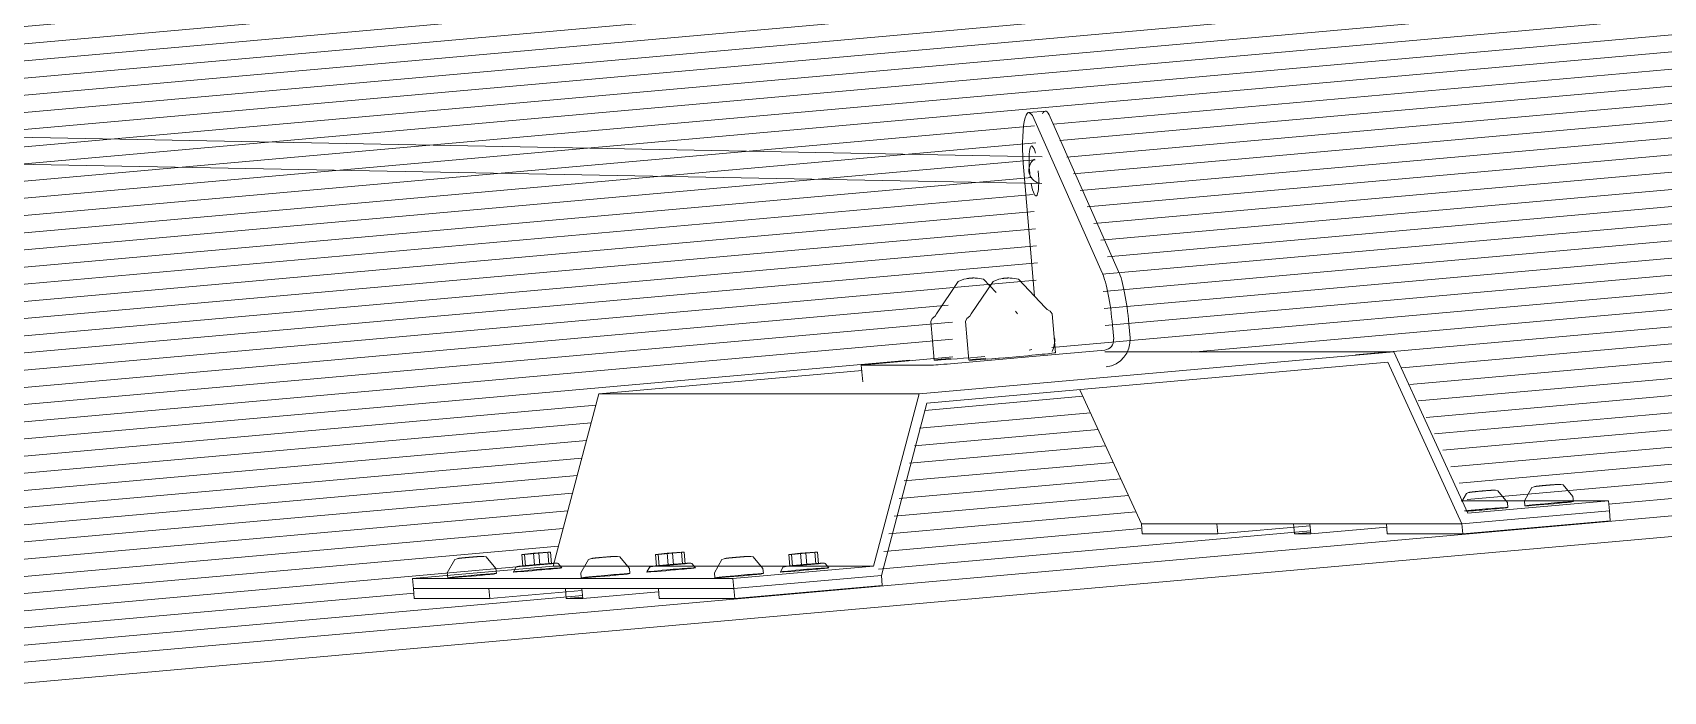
# Model space of a CAD drawing. Header units: millimetres. Extents: x 4237772 to 4686020, y -673 to 29459.
# Drawn here: x 4320496.1 to 4320984, y 16821.1 to 17018.1 of the extents above; entities that cross this region are included whole.
import ezdxf

# ---------------------------------------------------------------- set-up
doc = ezdxf.new("R2010")
doc.units = ezdxf.units.MM
for name, color, linetype, lineweight in [('A-ROOF', 132, 'Continuous', 5), ('A-ROOF-PATT', 132, 'Continuous', 5), ('Q-SPCQ', 91, 'Continuous', 5)]:
    doc.layers.add(name, color=color, linetype=linetype, lineweight=lineweight)

# ---------------------------------------------------------------- blocks, each defined once
blk = doc.blocks.new('Static Line_Sayfa_Metal Deck_Pan Mount - Up to 15 _ pitch - Max 2 Users-1845874-SECTION - GRIDS C4-C5')
at = {"layer": 'Q-SPCQ'}
for p, q in [((4320798.16, 16980.95), (4319799.3, 16999.88)), ((4319799.16, 16991.88), (4320798.01, 16972.95)), ((4320798.99, 16994.6), (4320794.09, 16994.16)), ((4320816.09, 16946.24), (4320795.62, 16992.4)), ((4320800.52, 16992.84), (4320821, 16946.68)), ((4320792.6, 16976.73), (4320795.82, 16939.28)), ((4320766.06, 16933.26), (4320765.2, 16932.64)), ((4320766.47, 16934.02), (4320766.06, 16933.26)), ((4320776.48, 16933.26), (4320775.62, 16932.64)), ((4320776.89, 16934.02), (4320776.48, 16933.26)), ((4320790.69, 16933.97), (4320790.13, 16934.79)), ((4320799.06, 16935.93), (4320799.6, 16935.25)), ((4320800.55, 16934.79), (4320799.6, 16935.25)), ((4320801.11, 16933.97), (4320800.55, 16934.79)), ((4320802.11, 16922.37), (4320801.11, 16933.97)), ((4320764.79, 16931.74), (4320765.2, 16932.64)), ((4320764.79, 16931.74), (4320765.79, 16920.14)), ((4320775.21, 16931.74), (4320775.62, 16932.64)), ((4320775.21, 16931.74), (4320776.21, 16920.14)), ((4320819.51, 16926.42), (4320819.15, 16930.57)), ((4320824.05, 16931.01), (4320824.41, 16926.86)), ((4320744.02, 16918.65), (4320744.45, 16913.67)), ((4320744.1, 16918.64), (4320754.52, 16918.64)), ((4320771.4, 16921.14), (4320748.14, 16919.08)), ((4320754.52, 16918.64), (4320764.94, 16918.64)), ((4320903.3, 16922.67), (4320761.3, 16910.06)), ((4320763.62, 16907.25), (4320901.49, 16919.5)), ((4320770.71, 16919.08), (4320795.24, 16921.26)), ((4320781.87, 16920.4), (4320786.58, 16920.82)), ((4320795.24, 16921.26), (4320816.82, 16923.17)), ((4320903.3, 16922.67), (4320816.86, 16922.67)), ((4320901.49, 16919.5), (4320923.68, 16871.19)), ((4320925.48, 16874.36), (4320903.3, 16922.67)), ((4320665.45, 16910.06), (4320744.24, 16917.06)), ((4320651.86, 16858.57), (4320665.45, 16910.06)), ((4320761.3, 16910.06), (4320665.45, 16910.06)), ((4320761.3, 16910.06), (4320747.71, 16858.57)), ((4320827.83, 16871.19), (4320809.4, 16911.32)), ((4320750.03, 16855.76), (4320763.62, 16907.25)), ((4320957.04, 16877.86), (4320956.91, 16879.35)), ((4320967.57, 16878.1), (4320923.49, 16878.1)), ((4320923.68, 16871.19), (4320967.82, 16875.11)), ((4320923.68, 16871.19), (4320967.82, 16875.11)), ((4320967.57, 16878.1), (4320925.48, 16874.36)), ((4320937.42, 16876.11), (4320937.29, 16877.61)), ((4320942.37, 16878.1), (4320942.5, 16876.6)), ((4320967.82, 16875.11), (4320967.57, 16878.1)), ((4320967.82, 16875.11), (4320968.08, 16872.12)), ((4320827.83, 16871.19), (4320923.68, 16871.19)), ((4320827.83, 16871.19), (4320850.4, 16871.19)), ((4320827.83, 16871.19), (4320828.08, 16868.2)), ((4320850.4, 16871.19), (4320850.66, 16868.2)), ((4320878.25, 16870.65), (4320850.66, 16868.2)), ((4320873.3, 16871.19), (4320875.75, 16871.19)), ((4320873.3, 16871.19), (4320873.56, 16868.2)), ((4320875.75, 16871.19), (4320878.2, 16871.19)), ((4320878.2, 16871.19), (4320878.46, 16868.2)), ((4320901.19, 16870.22), (4320878.46, 16868.2)), ((4320901.1, 16871.19), (4320923.68, 16871.19)), ((4320901.1, 16871.19), (4320901.36, 16868.2)), ((4320923.68, 16871.19), (4320923.93, 16868.2)), ((4320968.08, 16872.12), (4320923.93, 16868.2)), ((4320850.66, 16868.2), (4320828.08, 16868.2)), ((4320873.56, 16868.2), (4320878.42, 16868.63)), ((4320876.01, 16868.2), (4320873.56, 16868.2)), ((4320878.46, 16868.2), (4320876.01, 16868.2)), ((4320923.93, 16868.2), (4320901.36, 16868.2)), ((4320645.97, 16862.43), (4320642.46, 16862.08)), ((4320642.46, 16862.08), (4320643.26, 16862.08)), ((4320642.76, 16858.59), (4320642.46, 16862.08)), ((4320643.26, 16862.08), (4320647.56, 16862.43)), ((4320643.56, 16858.59), (4320643.26, 16862.08)), ((4320650.27, 16862.77), (4320645.97, 16862.43)), ((4320646.27, 16858.94), (4320645.97, 16862.43)), ((4320647.56, 16862.43), (4320651.07, 16862.77)), ((4320647.56, 16862.43), (4320647.86, 16858.94)), ((4320651.07, 16862.77), (4320650.27, 16862.77)), ((4320650.57, 16859.29), (4320650.27, 16862.77)), ((4320651.37, 16859.29), (4320651.07, 16862.77)), ((4320685.9, 16862.43), (4320682.4, 16862.08)), ((4320682.4, 16862.08), (4320683.2, 16862.08)), ((4320682.4, 16862.08), (4320682.7, 16858.59)), ((4320683.2, 16862.08), (4320687.5, 16862.43)), ((4320683.2, 16862.08), (4320683.5, 16858.59)), ((4320690.21, 16862.77), (4320685.9, 16862.43)), ((4320686.2, 16858.94), (4320685.9, 16862.43)), ((4320687.5, 16862.43), (4320691, 16862.77)), ((4320687.5, 16862.43), (4320687.8, 16858.94)), ((4320691, 16862.77), (4320690.21, 16862.77)), ((4320690.21, 16862.77), (4320690.51, 16859.29)), ((4320691, 16862.77), (4320691.3, 16859.29)), ((4320725.84, 16862.43), (4320722.34, 16862.08)), ((4320722.34, 16862.08), (4320723.13, 16862.08)), ((4320722.34, 16862.08), (4320722.64, 16858.59)), ((4320723.13, 16862.08), (4320727.44, 16862.43)), ((4320723.13, 16862.08), (4320723.43, 16858.59)), ((4320730.14, 16862.77), (4320725.84, 16862.43)), ((4320726.14, 16858.94), (4320725.84, 16862.43)), ((4320727.44, 16862.43), (4320730.94, 16862.77)), ((4320727.44, 16862.43), (4320727.74, 16858.94)), ((4320730.94, 16862.77), (4320730.14, 16862.77)), ((4320730.14, 16862.77), (4320730.44, 16859.29)), ((4320730.94, 16862.77), (4320731.24, 16859.29)), ((4320609.77, 16854.83), (4320651.86, 16858.57)), ((4320620.17, 16856.57), (4320620.3, 16855.08)), ((4320634.84, 16856.33), (4320634.71, 16857.82)), ((4320642.76, 16858.59), (4320646.27, 16858.94)), ((4320643.56, 16858.59), (4320642.76, 16858.59)), ((4320647.86, 16858.94), (4320643.56, 16858.59)), ((4320646.27, 16858.94), (4320650.57, 16859.29)), ((4320651.37, 16859.29), (4320647.86, 16858.94)), ((4320650.57, 16859.29), (4320651.37, 16859.29)), ((4320747.71, 16858.57), (4320651.86, 16858.57)), ((4320660.11, 16856.57), (4320660.24, 16855.08)), ((4320674.78, 16856.33), (4320674.65, 16857.82)), ((4320682.7, 16858.59), (4320686.2, 16858.94)), ((4320683.5, 16858.59), (4320682.7, 16858.59)), ((4320687.8, 16858.94), (4320683.5, 16858.59)), ((4320686.2, 16858.94), (4320690.51, 16859.29)), ((4320691.3, 16859.29), (4320687.8, 16858.94)), ((4320690.51, 16859.29), (4320691.3, 16859.29)), ((4320700.05, 16856.57), (4320700.18, 16855.08)), ((4320747.71, 16858.57), (4320705.62, 16854.83)), ((4320705.88, 16851.84), (4320750.03, 16855.76)), ((4320705.88, 16851.84), (4320750.03, 16855.76)), ((4320714.72, 16856.33), (4320714.59, 16857.82)), ((4320722.64, 16858.59), (4320726.14, 16858.94)), ((4320723.43, 16858.59), (4320722.64, 16858.59)), ((4320727.74, 16858.94), (4320723.43, 16858.59)), ((4320726.14, 16858.94), (4320730.44, 16859.29)), ((4320731.24, 16859.29), (4320727.74, 16858.94)), ((4320730.44, 16859.29), (4320731.24, 16859.29)), ((4320750.03, 16855.76), (4320750.29, 16852.78)), ((4320610.03, 16851.84), (4320609.77, 16854.83)), ((4320705.62, 16854.83), (4320609.77, 16854.83)), ((4320705.88, 16851.84), (4320610.03, 16851.84)), ((4320610.03, 16851.84), (4320632.6, 16851.84)), ((4320610.03, 16851.84), (4320610.29, 16848.85)), ((4320632.86, 16848.85), (4320632.6, 16851.84)), ((4320660.45, 16851.3), (4320632.86, 16848.85)), ((4320655.51, 16851.84), (4320657.96, 16851.84)), ((4320655.51, 16851.84), (4320655.76, 16848.85)), ((4320657.96, 16851.84), (4320660.41, 16851.84)), ((4320660.41, 16851.84), (4320660.66, 16848.85)), ((4320683.39, 16850.87), (4320660.66, 16848.85)), ((4320683.31, 16851.84), (4320705.88, 16851.84)), ((4320683.57, 16848.85), (4320683.31, 16851.84)), ((4320705.62, 16854.83), (4320705.88, 16851.84)), ((4320705.88, 16851.84), (4320706.14, 16848.85)), ((4320750.29, 16852.78), (4320706.14, 16848.85)), ((4320632.86, 16848.85), (4320610.29, 16848.85)), ((4320655.76, 16848.85), (4320660.63, 16849.29)), ((4320658.21, 16848.85), (4320655.76, 16848.85)), ((4320660.66, 16848.85), (4320658.21, 16848.85)), ((4320706.14, 16848.85), (4320683.57, 16848.85))]:
    blk.add_line(p, q, dxfattribs=at)
at = {"layer": 'Q-SPCQ', "flags": 128}
for points in [[(4320766.47, 16934.02), (4320772.99, 16943.68), (4320774.71, 16944.31), (4320775.36, 16944.47), (4320775.7, 16944.53), (4320775.9, 16944.57), (4320776.04, 16944.59), (4320776.14, 16944.6), (4320776.22, 16944.61), (4320776.28, 16944.62), (4320776.33, 16944.63), (4320776.37, 16944.63), (4320776.4, 16944.64), (4320776.43, 16944.64), (4320776.45, 16944.64), (4320776.48, 16944.64), (4320776.5, 16944.65), (4320776.51, 16944.65), (4320776.53, 16944.65), (4320776.55, 16944.65), (4320776.56, 16944.65), (4320776.57, 16944.65), (4320776.58, 16944.66), (4320776.59, 16944.66), (4320776.61, 16944.66), (4320776.61, 16944.66), (4320776.62, 16944.66), (4320776.63, 16944.66), (4320776.64, 16944.66), (4320776.65, 16944.66), (4320776.66, 16944.66), (4320776.67, 16944.66), (4320776.67, 16944.66), (4320776.68, 16944.67), (4320776.69, 16944.67), (4320776.69, 16944.67)], [(4320784.38, 16940.36), (4320780.57, 16944.33), (4320778.76, 16944.66), (4320778.1, 16944.7), (4320777.76, 16944.71), (4320777.55, 16944.71), (4320777.41, 16944.71), (4320777.31, 16944.7), (4320777.23, 16944.7), (4320777.17, 16944.7), (4320777.12, 16944.7), (4320777.08, 16944.69), (4320777.05, 16944.69), (4320777.02, 16944.69), (4320776.99, 16944.69), (4320776.97, 16944.69), (4320776.95, 16944.69), (4320776.93, 16944.68), (4320776.92, 16944.68), (4320776.9, 16944.68), (4320776.89, 16944.68), (4320776.87, 16944.68), (4320776.86, 16944.68), (4320776.85, 16944.68), (4320776.84, 16944.68), (4320776.83, 16944.68), (4320776.82, 16944.68), (4320776.81, 16944.68), (4320776.8, 16944.68), (4320776.8, 16944.67), (4320776.79, 16944.67), (4320776.78, 16944.67), (4320776.77, 16944.67), (4320776.77, 16944.67), (4320776.76, 16944.67), (4320776.75, 16944.67), (4320776.75, 16944.67), (4320776.74, 16944.67), (4320776.73, 16944.67), (4320776.72, 16944.67), (4320776.72, 16944.67), (4320776.71, 16944.67), (4320776.7, 16944.67), (4320776.7, 16944.67)], [(4320776.89, 16934.02), (4320783.41, 16943.68), (4320785.13, 16944.31), (4320785.78, 16944.47), (4320786.11, 16944.53), (4320786.32, 16944.57), (4320786.46, 16944.59), (4320786.56, 16944.6), (4320786.64, 16944.61), (4320786.7, 16944.62), (4320786.74, 16944.63), (4320786.78, 16944.63), (4320786.82, 16944.64), (4320786.85, 16944.64), (4320786.87, 16944.64), (4320786.9, 16944.64), (4320786.92, 16944.65), (4320786.93, 16944.65), (4320786.95, 16944.65), (4320786.96, 16944.65), (4320786.98, 16944.65), (4320786.99, 16944.65), (4320787, 16944.66), (4320787.01, 16944.66), (4320787.02, 16944.66), (4320787.03, 16944.66), (4320787.04, 16944.66), (4320787.05, 16944.66), (4320787.06, 16944.66), (4320787.07, 16944.66), (4320787.08, 16944.66), (4320787.08, 16944.66), (4320787.09, 16944.66), (4320787.1, 16944.67), (4320787.11, 16944.67), (4320787.11, 16944.67)], [(4320799.06, 16935.93), (4320790.99, 16944.33), (4320789.18, 16944.66), (4320788.52, 16944.7), (4320788.18, 16944.71), (4320787.97, 16944.71), (4320787.83, 16944.71), (4320787.73, 16944.7), (4320787.65, 16944.7), (4320787.59, 16944.7), (4320787.54, 16944.7), (4320787.5, 16944.69), (4320787.47, 16944.69), (4320787.44, 16944.69), (4320787.41, 16944.69), (4320787.39, 16944.69), (4320787.37, 16944.69), (4320787.35, 16944.68), (4320787.33, 16944.68), (4320787.32, 16944.68), (4320787.31, 16944.68), (4320787.29, 16944.68), (4320787.28, 16944.68), (4320787.27, 16944.68), (4320787.26, 16944.68), (4320787.25, 16944.68), (4320787.24, 16944.68), (4320787.23, 16944.68), (4320787.22, 16944.68), (4320787.22, 16944.67), (4320787.21, 16944.67), (4320787.2, 16944.67), (4320787.19, 16944.67), (4320787.18, 16944.67), (4320787.18, 16944.67), (4320787.17, 16944.67), (4320787.16, 16944.67), (4320787.16, 16944.67), (4320787.15, 16944.67), (4320787.14, 16944.67), (4320787.14, 16944.67), (4320787.13, 16944.67), (4320787.12, 16944.67), (4320787.12, 16944.67)], [(4320923.62, 16877.87), (4320925.01, 16880.31), (4320925.67, 16880.56), (4320925.92, 16880.62), (4320926.06, 16880.65), (4320926.16, 16880.66), (4320926.24, 16880.67), (4320926.31, 16880.68), (4320926.37, 16880.69), (4320926.44, 16880.7), (4320926.51, 16880.71), (4320926.57, 16880.72), (4320926.64, 16880.73), (4320926.72, 16880.73), (4320926.79, 16880.74), (4320926.87, 16880.75), (4320926.96, 16880.76), (4320927.04, 16880.77), (4320927.13, 16880.78), (4320927.23, 16880.79), (4320927.32, 16880.8), (4320927.43, 16880.81), (4320927.53, 16880.82), (4320927.64, 16880.83), (4320927.75, 16880.84), (4320927.86, 16880.85), (4320927.97, 16880.86), (4320928.09, 16880.87), (4320928.21, 16880.89), (4320928.33, 16880.9), (4320928.46, 16880.91), (4320928.58, 16880.92), (4320928.71, 16880.93), (4320928.84, 16880.94), (4320928.97, 16880.95), (4320929.09, 16880.97)], [(4320937.29, 16877.61), (4320934.39, 16881.12), (4320933.7, 16881.25), (4320933.44, 16881.27), (4320933.29, 16881.27), (4320933.19, 16881.27), (4320933.11, 16881.27), (4320933.04, 16881.26), (4320932.98, 16881.26), (4320932.91, 16881.26), (4320932.84, 16881.26), (4320932.78, 16881.25), (4320932.7, 16881.25), (4320932.63, 16881.24), (4320932.55, 16881.24), (4320932.47, 16881.23), (4320932.39, 16881.23), (4320932.3, 16881.22), (4320932.21, 16881.22), (4320932.12, 16881.21), (4320932.02, 16881.2), (4320931.92, 16881.2), (4320931.82, 16881.19), (4320931.71, 16881.18), (4320931.6, 16881.17), (4320931.49, 16881.16), (4320931.37, 16881.16), (4320931.25, 16881.15), (4320931.13, 16881.14), (4320931.01, 16881.13), (4320930.89, 16881.12), (4320930.76, 16881.11), (4320930.63, 16881.1), (4320930.5, 16881.09), (4320930.37, 16881.08), (4320930.24, 16881.06), (4320930.11, 16881.05), (4320929.97, 16881.04), (4320929.84, 16881.03), (4320929.71, 16881.02), (4320929.57, 16881.01), (4320929.44, 16881), (4320929.31, 16880.98), (4320929.17, 16880.97), (4320929.09, 16880.97)], [(4320942.37, 16878.1), (4320944.63, 16882.05), (4320945.29, 16882.3), (4320945.54, 16882.36), (4320945.68, 16882.39), (4320945.78, 16882.41), (4320945.86, 16882.42), (4320945.93, 16882.43), (4320946, 16882.44), (4320946.06, 16882.45), (4320946.13, 16882.45), (4320946.19, 16882.46), (4320946.26, 16882.47), (4320946.34, 16882.48), (4320946.41, 16882.49), (4320946.49, 16882.5), (4320946.58, 16882.5), (4320946.66, 16882.51), (4320946.76, 16882.52), (4320946.85, 16882.53), (4320946.95, 16882.54), (4320947.05, 16882.55), (4320947.15, 16882.56), (4320947.26, 16882.57), (4320947.37, 16882.58), (4320947.48, 16882.59), (4320947.59, 16882.61), (4320947.71, 16882.62), (4320947.83, 16882.63), (4320947.95, 16882.64), (4320948.08, 16882.65), (4320948.21, 16882.66), (4320948.33, 16882.67), (4320948.46, 16882.69), (4320948.59, 16882.7), (4320948.71, 16882.71)], [(4320956.91, 16879.35), (4320954.01, 16882.86), (4320953.32, 16882.99), (4320953.06, 16883.01), (4320952.91, 16883.01), (4320952.81, 16883.01), (4320952.73, 16883.01), (4320952.66, 16883.01), (4320952.6, 16883.01), (4320952.53, 16883), (4320952.46, 16883), (4320952.4, 16883), (4320952.33, 16882.99), (4320952.25, 16882.99), (4320952.17, 16882.98), (4320952.09, 16882.98), (4320952.01, 16882.97), (4320951.92, 16882.97), (4320951.83, 16882.96), (4320951.74, 16882.95), (4320951.64, 16882.95), (4320951.54, 16882.94), (4320951.44, 16882.93), (4320951.33, 16882.92), (4320951.22, 16882.92), (4320951.11, 16882.91), (4320950.99, 16882.9), (4320950.87, 16882.89), (4320950.75, 16882.88), (4320950.63, 16882.87), (4320950.51, 16882.86), (4320950.38, 16882.85), (4320950.25, 16882.84), (4320950.12, 16882.83), (4320949.99, 16882.82), (4320949.86, 16882.81), (4320949.73, 16882.8), (4320949.6, 16882.79), (4320949.46, 16882.77), (4320949.33, 16882.76), (4320949.2, 16882.75), (4320949.06, 16882.74), (4320948.93, 16882.73), (4320948.8, 16882.72), (4320948.71, 16882.71)], [(4320620.17, 16856.57), (4320622.43, 16860.52), (4320623.09, 16860.77), (4320623.34, 16860.83), (4320623.48, 16860.86), (4320623.58, 16860.88), (4320623.66, 16860.89), (4320623.73, 16860.9), (4320623.8, 16860.91), (4320623.86, 16860.92), (4320623.93, 16860.93), (4320624, 16860.93), (4320624.07, 16860.94), (4320624.14, 16860.95), (4320624.22, 16860.96), (4320624.3, 16860.97), (4320624.38, 16860.98), (4320624.47, 16860.99), (4320624.56, 16861), (4320624.65, 16861.01), (4320624.75, 16861.02), (4320624.85, 16861.03), (4320624.95, 16861.04), (4320625.06, 16861.05), (4320625.17, 16861.06), (4320625.28, 16861.07), (4320625.4, 16861.08), (4320625.51, 16861.09), (4320625.63, 16861.1), (4320625.76, 16861.11), (4320625.88, 16861.12), (4320626.01, 16861.14), (4320626.14, 16861.15), (4320626.26, 16861.16), (4320626.39, 16861.17), (4320626.52, 16861.18)], [(4320634.71, 16857.82), (4320631.81, 16861.33), (4320631.12, 16861.46), (4320630.86, 16861.48), (4320630.72, 16861.48), (4320630.62, 16861.48), (4320630.54, 16861.48), (4320630.47, 16861.48), (4320630.4, 16861.48), (4320630.33, 16861.48), (4320630.27, 16861.47), (4320630.2, 16861.47), (4320630.13, 16861.46), (4320630.05, 16861.46), (4320629.98, 16861.46), (4320629.9, 16861.45), (4320629.81, 16861.44), (4320629.73, 16861.44), (4320629.64, 16861.43), (4320629.54, 16861.43), (4320629.44, 16861.42), (4320629.34, 16861.41), (4320629.24, 16861.4), (4320629.13, 16861.4), (4320629.02, 16861.39), (4320628.91, 16861.38), (4320628.79, 16861.37), (4320628.68, 16861.36), (4320628.56, 16861.35), (4320628.43, 16861.34), (4320628.31, 16861.33), (4320628.18, 16861.32), (4320628.06, 16861.31), (4320627.93, 16861.3), (4320627.8, 16861.29), (4320627.66, 16861.28), (4320627.53, 16861.27), (4320627.4, 16861.26), (4320627.26, 16861.25), (4320627.13, 16861.23), (4320627, 16861.22), (4320626.86, 16861.21), (4320626.73, 16861.2), (4320626.6, 16861.19), (4320626.52, 16861.18)], [(4320660.11, 16856.57), (4320662.37, 16860.52), (4320663.03, 16860.77), (4320663.28, 16860.83), (4320663.42, 16860.86), (4320663.52, 16860.88), (4320663.6, 16860.89), (4320663.67, 16860.9), (4320663.74, 16860.91), (4320663.8, 16860.92), (4320663.87, 16860.93), (4320663.93, 16860.93), (4320664, 16860.94), (4320664.08, 16860.95), (4320664.15, 16860.96), (4320664.23, 16860.97), (4320664.32, 16860.98), (4320664.4, 16860.99), (4320664.5, 16861), (4320664.59, 16861.01), (4320664.69, 16861.02), (4320664.79, 16861.03), (4320664.89, 16861.04), (4320665, 16861.05), (4320665.11, 16861.06), (4320665.22, 16861.07), (4320665.33, 16861.08), (4320665.45, 16861.09), (4320665.57, 16861.1), (4320665.69, 16861.11), (4320665.82, 16861.12), (4320665.95, 16861.14), (4320666.07, 16861.15), (4320666.2, 16861.16), (4320666.33, 16861.17), (4320666.45, 16861.18)], [(4320674.65, 16857.82), (4320671.75, 16861.33), (4320671.06, 16861.46), (4320670.8, 16861.48), (4320670.65, 16861.48), (4320670.55, 16861.48), (4320670.47, 16861.48), (4320670.4, 16861.48), (4320670.34, 16861.48), (4320670.27, 16861.48), (4320670.2, 16861.47), (4320670.14, 16861.47), (4320670.07, 16861.46), (4320669.99, 16861.46), (4320669.92, 16861.46), (4320669.83, 16861.45), (4320669.75, 16861.44), (4320669.66, 16861.44), (4320669.57, 16861.43), (4320669.48, 16861.43), (4320669.38, 16861.42), (4320669.28, 16861.41), (4320669.18, 16861.4), (4320669.07, 16861.4), (4320668.96, 16861.39), (4320668.85, 16861.38), (4320668.73, 16861.37), (4320668.61, 16861.36), (4320668.49, 16861.35), (4320668.37, 16861.34), (4320668.25, 16861.33), (4320668.12, 16861.32), (4320667.99, 16861.31), (4320667.86, 16861.3), (4320667.73, 16861.29), (4320667.6, 16861.28), (4320667.47, 16861.27), (4320667.34, 16861.26), (4320667.2, 16861.25), (4320667.07, 16861.23), (4320666.94, 16861.22), (4320666.8, 16861.21), (4320666.67, 16861.2), (4320666.54, 16861.19), (4320666.45, 16861.18)], [(4320700.05, 16856.57), (4320702.3, 16860.52), (4320702.97, 16860.77), (4320703.22, 16860.83), (4320703.36, 16860.86), (4320703.46, 16860.88), (4320703.54, 16860.89), (4320703.61, 16860.9), (4320703.67, 16860.91), (4320703.74, 16860.92), (4320703.8, 16860.93), (4320703.87, 16860.93), (4320703.94, 16860.94), (4320704.02, 16860.95), (4320704.09, 16860.96), (4320704.17, 16860.97), (4320704.26, 16860.98), (4320704.34, 16860.99), (4320704.43, 16861), (4320704.53, 16861.01), (4320704.62, 16861.02), (4320704.72, 16861.03), (4320704.83, 16861.04), (4320704.93, 16861.05), (4320705.04, 16861.06), (4320705.16, 16861.07), (4320705.27, 16861.08), (4320705.39, 16861.09), (4320705.51, 16861.1), (4320705.63, 16861.11), (4320705.76, 16861.12), (4320705.88, 16861.14), (4320706.01, 16861.15), (4320706.14, 16861.16), (4320706.27, 16861.17), (4320706.39, 16861.18)], [(4320714.59, 16857.82), (4320711.69, 16861.33), (4320711, 16861.46), (4320710.74, 16861.48), (4320710.59, 16861.48), (4320710.49, 16861.48), (4320710.41, 16861.48), (4320710.34, 16861.48), (4320710.27, 16861.48), (4320710.21, 16861.48), (4320710.14, 16861.47), (4320710.07, 16861.47), (4320710, 16861.46), (4320709.93, 16861.46), (4320709.85, 16861.46), (4320709.77, 16861.45), (4320709.69, 16861.44), (4320709.6, 16861.44), (4320709.51, 16861.43), (4320709.42, 16861.43), (4320709.32, 16861.42), (4320709.22, 16861.41), (4320709.12, 16861.4), (4320709.01, 16861.4), (4320708.9, 16861.39), (4320708.79, 16861.38), (4320708.67, 16861.37), (4320708.55, 16861.36), (4320708.43, 16861.35), (4320708.31, 16861.34), (4320708.18, 16861.33), (4320708.06, 16861.32), (4320707.93, 16861.31), (4320707.8, 16861.3), (4320707.67, 16861.29), (4320707.54, 16861.28), (4320707.41, 16861.27), (4320707.27, 16861.26), (4320707.14, 16861.25), (4320707.01, 16861.23), (4320706.87, 16861.22), (4320706.74, 16861.21), (4320706.61, 16861.2), (4320706.47, 16861.19), (4320706.39, 16861.18)], [(4320639.93, 16856.82), (4320640.78, 16858.31), (4320641.04, 16858.4), (4320641.16, 16858.43), (4320641.23, 16858.45), (4320641.3, 16858.46), (4320641.37, 16858.47), (4320641.44, 16858.48), (4320641.52, 16858.49), (4320641.61, 16858.5), (4320641.7, 16858.51), (4320641.8, 16858.52), (4320641.91, 16858.54), (4320642.02, 16858.55), (4320642.14, 16858.56), (4320642.27, 16858.58), (4320642.41, 16858.59), (4320642.55, 16858.61), (4320642.7, 16858.62), (4320642.86, 16858.64), (4320643.02, 16858.65), (4320643.19, 16858.67), (4320643.37, 16858.69), (4320643.55, 16858.71), (4320643.74, 16858.73), (4320643.93, 16858.74), (4320644.13, 16858.76), (4320644.33, 16858.78), (4320644.54, 16858.8), (4320644.75, 16858.82), (4320644.96, 16858.84), (4320645.18, 16858.86), (4320645.4, 16858.88), (4320645.62, 16858.9), (4320645.85, 16858.92), (4320646.06, 16858.94)], [(4320654.45, 16858.07), (4320653.36, 16859.39), (4320653.09, 16859.44), (4320652.97, 16859.45), (4320652.89, 16859.45), (4320652.82, 16859.45), (4320652.75, 16859.45), (4320652.68, 16859.45), (4320652.6, 16859.44), (4320652.52, 16859.44), (4320652.42, 16859.44), (4320652.32, 16859.43), (4320652.22, 16859.42), (4320652.1, 16859.42), (4320651.98, 16859.41), (4320651.85, 16859.4), (4320651.71, 16859.39), (4320651.57, 16859.38), (4320651.42, 16859.37), (4320651.26, 16859.36), (4320651.1, 16859.35), (4320650.93, 16859.34), (4320650.75, 16859.33), (4320650.57, 16859.31), (4320650.38, 16859.3), (4320650.19, 16859.28), (4320649.99, 16859.27), (4320649.79, 16859.25), (4320649.58, 16859.24), (4320649.37, 16859.22), (4320649.15, 16859.2), (4320648.94, 16859.18), (4320648.72, 16859.17), (4320648.49, 16859.15), (4320648.27, 16859.13), (4320648.04, 16859.11), (4320647.81, 16859.09), (4320647.58, 16859.07), (4320647.35, 16859.05), (4320647.12, 16859.03), (4320646.89, 16859.01), (4320646.66, 16858.99), (4320646.43, 16858.97), (4320646.2, 16858.95), (4320646.06, 16858.94)], [(4320679.87, 16856.82), (4320680.72, 16858.31), (4320680.98, 16858.4), (4320681.09, 16858.43), (4320681.17, 16858.45), (4320681.24, 16858.46), (4320681.31, 16858.47), (4320681.38, 16858.48), (4320681.46, 16858.49), (4320681.55, 16858.5), (4320681.64, 16858.51), (4320681.74, 16858.52), (4320681.84, 16858.54), (4320681.96, 16858.55), (4320682.08, 16858.56), (4320682.21, 16858.58), (4320682.34, 16858.59), (4320682.49, 16858.61), (4320682.64, 16858.62), (4320682.8, 16858.64), (4320682.96, 16858.65), (4320683.13, 16858.67), (4320683.31, 16858.69), (4320683.49, 16858.71), (4320683.67, 16858.73), (4320683.87, 16858.74), (4320684.06, 16858.76), (4320684.27, 16858.78), (4320684.47, 16858.8), (4320684.68, 16858.82), (4320684.9, 16858.84), (4320685.11, 16858.86), (4320685.34, 16858.88), (4320685.56, 16858.9), (4320685.78, 16858.92), (4320685.99, 16858.94)], [(4320694.39, 16858.07), (4320693.3, 16859.39), (4320693.03, 16859.44), (4320692.91, 16859.45), (4320692.83, 16859.45), (4320692.76, 16859.45), (4320692.69, 16859.45), (4320692.62, 16859.45), (4320692.54, 16859.44), (4320692.45, 16859.44), (4320692.36, 16859.44), (4320692.26, 16859.43), (4320692.15, 16859.42), (4320692.04, 16859.42), (4320691.92, 16859.41), (4320691.79, 16859.4), (4320691.65, 16859.39), (4320691.51, 16859.38), (4320691.36, 16859.37), (4320691.2, 16859.36), (4320691.03, 16859.35), (4320690.86, 16859.34), (4320690.69, 16859.33), (4320690.5, 16859.31), (4320690.32, 16859.3), (4320690.12, 16859.28), (4320689.93, 16859.27), (4320689.72, 16859.25), (4320689.52, 16859.24), (4320689.31, 16859.22), (4320689.09, 16859.2), (4320688.87, 16859.18), (4320688.65, 16859.17), (4320688.43, 16859.15), (4320688.21, 16859.13), (4320687.98, 16859.11), (4320687.75, 16859.09), (4320687.52, 16859.07), (4320687.29, 16859.05), (4320687.06, 16859.03), (4320686.83, 16859.01), (4320686.59, 16858.99), (4320686.36, 16858.97), (4320686.13, 16858.95), (4320685.99, 16858.94)], [(4320719.81, 16856.82), (4320720.66, 16858.31), (4320720.92, 16858.4), (4320721.03, 16858.43), (4320721.11, 16858.45), (4320721.18, 16858.46), (4320721.25, 16858.47), (4320721.32, 16858.48), (4320721.4, 16858.49), (4320721.48, 16858.5), (4320721.57, 16858.51), (4320721.67, 16858.52), (4320721.78, 16858.54), (4320721.89, 16858.55), (4320722.02, 16858.56), (4320722.15, 16858.58), (4320722.28, 16858.59), (4320722.43, 16858.61), (4320722.58, 16858.62), (4320722.73, 16858.64), (4320722.9, 16858.65), (4320723.07, 16858.67), (4320723.24, 16858.69), (4320723.42, 16858.71), (4320723.61, 16858.73), (4320723.8, 16858.74), (4320724, 16858.76), (4320724.2, 16858.78), (4320724.41, 16858.8), (4320724.62, 16858.82), (4320724.84, 16858.84), (4320725.05, 16858.86), (4320725.27, 16858.88), (4320725.5, 16858.9), (4320725.72, 16858.92), (4320725.93, 16858.94)], [(4320734.33, 16858.07), (4320733.23, 16859.39), (4320732.96, 16859.44), (4320732.85, 16859.45), (4320732.77, 16859.45), (4320732.7, 16859.45), (4320732.63, 16859.45), (4320732.55, 16859.45), (4320732.48, 16859.44), (4320732.39, 16859.44), (4320732.3, 16859.44), (4320732.2, 16859.43), (4320732.09, 16859.42), (4320731.98, 16859.42), (4320731.85, 16859.41), (4320731.72, 16859.4), (4320731.59, 16859.39), (4320731.44, 16859.38), (4320731.29, 16859.37), (4320731.14, 16859.36), (4320730.97, 16859.35), (4320730.8, 16859.34), (4320730.62, 16859.33), (4320730.44, 16859.31), (4320730.25, 16859.3), (4320730.06, 16859.28), (4320729.86, 16859.27), (4320729.66, 16859.25), (4320729.45, 16859.24), (4320729.24, 16859.22), (4320729.03, 16859.2), (4320728.81, 16859.18), (4320728.59, 16859.17), (4320728.37, 16859.15), (4320728.14, 16859.13), (4320727.92, 16859.11), (4320727.69, 16859.09), (4320727.46, 16859.07), (4320727.23, 16859.05), (4320726.99, 16859.03), (4320726.76, 16859.01), (4320726.53, 16858.99), (4320726.3, 16858.97), (4320726.07, 16858.95), (4320725.93, 16858.94)]]:
    blk.add_lwpolyline(points, dxfattribs=at)
at = {"layer": 'Q-SPCQ'}
for centre, major_axis, ratio, start_param, end_param in [((4320795.64, 16976.73), (-1.55, 17.43), 0.172982, 5.814034, 7.838615), ((4320800.54, 16977.17), (-1.55, 17.43), 0.172982, 5.814034, 6.573252), ((4320795.64, 16976.73), (-0.66, 7.47), 0.172982, 5.482421, 7.838615), ((4320798.09, 16976.95), (0, 4), 0.984809, 0.610865, 1.658063), ((4320798.09, 16976.95), (0, 4), 0.984809, 1.658063, 2.96706), ((4320795.64, 16976.73), (-0.66, 7.47), 0.172982, 1.55543, 1.81723), ((4320795.64, 16976.73), (-0.66, 7.47), 0.172982, 2.079029, 4.697023), ((4320816.11, 16930.57), (-1.55, 17.43), 0.172982, 4.697023, 5.814034), ((4320821.01, 16931.01), (-1.55, 17.43), 0.172982, 4.697023, 5.814034), ((4320793.99, 16926.16), (0, 3), 0.984809, 3.228859, 3.490659), ((4320793.99, 16926.16), (0, 8), 0.984809, 4.276057, 4.799655), ((4320816.56, 16926.16), (0, 3), 0.984809, 3.228859, 4.799655), ((4320816.56, 16926.16), (0, 8), 0.984809, 3.228859, 4.799655), ((4320749, 16919.08), (4.98, 0.43), 0.015134, 3.05367, 3.141593), ((4320749, 16919.08), (4.98, 0.43), 0.015134, 1.744673, 2.79187), ((4320778.74, 16921.26), (12.95, 1.12), 0.015134, 2.226549, 4.886265), ((4320769.84, 16919.08), (4.98, 0.43), 0.015134, 3.315469, 4.886265), ((4320789.16, 16921.26), (12.95, 1.12), 0.015134, 2.226549, 4.886265), ((4320789.16, 16921.26), (12.95, 1.12), 0.015134, 4.886265, 6.457062), ((4320930.15, 16875.49), (7.27, 0.63), 0.015134, 1.744673, 2.459121), ((4320930.15, 16875.49), (7.27, 0.63), 0.015134, 3.926448, 4.886265), ((4320930.15, 16875.49), (7.27, 0.63), 0.015134, 4.886265, 8.027858), ((4320949.77, 16877.23), (7.27, 0.63), 0.015134, 1.744673, 4.886265), ((4320949.77, 16877.23), (7.27, 0.63), 0.015134, 4.886265, 8.027858), ((4320627.57, 16855.7), (7.27, 0.63), 0.015134, 1.744673, 4.886265), ((4320627.57, 16855.7), (7.27, 0.63), 0.015134, 4.886265, 8.027858), ((4320647.19, 16857.45), (7.26, 0.63), 0.015134, 1.744673, 4.886265), ((4320647.19, 16857.45), (7.26, 0.63), 0.015134, 4.886265, 8.027858), ((4320667.51, 16855.7), (7.27, 0.63), 0.015134, 1.744673, 4.886265), ((4320667.51, 16855.7), (7.27, 0.63), 0.015134, 4.886265, 8.027858), ((4320687.13, 16857.45), (7.26, 0.63), 0.015134, 1.744673, 4.886265), ((4320687.13, 16857.45), (7.26, 0.63), 0.015134, 4.886265, 8.027858), ((4320707.45, 16855.7), (7.27, 0.63), 0.015134, 1.744673, 4.886265), ((4320707.45, 16855.7), (7.27, 0.63), 0.015134, 4.886265, 8.027858), ((4320727.07, 16857.45), (7.26, 0.63), 0.015134, 1.744673, 4.886265), ((4320727.07, 16857.45), (7.26, 0.63), 0.015134, 4.886265, 8.027858)]:
    blk.add_ellipse(centre, major_axis=major_axis, ratio=ratio, start_param=start_param, end_param=end_param, dxfattribs=at)

msp = doc.modelspace()

# ---------------------------------------------------------------- hatches: boundary and pattern name
at = {"layer": 'A-ROOF-PATT'}
h = msp.add_hatch(dxfattribs=at)
h.set_pattern_fill('FP_1', color=256, style=0, pattern_type=2)
h.set_pattern_definition([(5.077, (33884.955, -378081.246), (-57.82285798, -2.2084e-06), [])])
h.paths.add_polyline_path([(4321131.89, 16882.5), (4321136.77, 16921.52), (4321136.54, 16907.71)])
h.paths.add_polyline_path([(4308219.81, 15733.24), (4321131.89, 16882.5), (4321138.17, 16907.71), (4321139.65, 16913.43), (4321139.7, 16917.39), (4321144.27, 16917.36), (4321149.04, 16881.85), (4321588.09, 16922.58), (4321586.5, 16925.99), (4321581.11, 16930.8), (4321580.76, 16934.89), (4321589.77, 16938.62), (4321597.78, 16937.35), (4321602.49, 16936.13), (4321760.19, 16936.15), (4330154.71, 17680.95), (4329622.5, 17680.99), (4310814.56, 17679.89), (4302722.88, 16960.97), (4302725.82, 16926.86), (4302701.19, 16923.17), (4302805.24, 16921.52), (4302826.89, 16878.1), (4302869.07, 16877.1), (4302868.98, 16872.08), (4302802.77, 16868.2), (4302802.52, 16870.21), (4302779.87, 16868.2), (4302779.61, 16870.65), (4302729.5, 16868.2), (4302727.44, 16875.11), (4302710.81, 16911.32), (4302665.03, 16907.25), (4302649.12, 16852.55), (4302584.98, 16848.85), (4302584.72, 16850.87), (4302562.08, 16848.85), (4302561.82, 16851.3), (4302511.7, 16848.85), (4302511.44, 16854.85), (4302553.27, 16858.57), (4302566.86, 16910.06), (4302672.64, 16921.52), (4302673.31, 16932.18), (4302694.45, 16932.61), (4302696.01, 16933.25), (4302680.9, 16934.14), (4302679.66, 16934.87), (4302670.48, 16934.13), (4302673.31, 16942.29), (4302697.93, 16938.99), (4302698.34, 16940.58), (4302698.34, 16946.24), (4302701.83, 16959.1), (4291582.39, 15971.17), (4300499.33, 15971.17), (4298099.89, 15758.01), (4308200.79, 15733.29)])
h.paths.add_polyline_path([(4320706.14, 16848.85), (4320660.66, 16848.85), (4320660.41, 16851.3), (4320610.29, 16848.85), (4320610.03, 16854.85), (4320651.86, 16858.57), (4320665.45, 16910.06), (4320771.23, 16921.52), (4320771.32, 16932.14), (4320769.07, 16934.13), (4320771.08, 16939.33), (4320781.5, 16941.02), (4320784.78, 16940.51), (4320789.91, 16941.56), (4320795.62, 16941.67), (4320796.97, 16946.24), (4320794.93, 16976.73), (4320795.62, 16979.22), (4320796.59, 16980.89), (4320795.62, 16992.4), (4320800.72, 16992.4), (4320819.51, 16946.55), (4320816.09, 16946.24), (4320817.25, 16926.42), (4320799.4, 16926.42), (4320801.45, 16923.17), (4320903.82, 16921.52), (4320925.48, 16878.1), (4320967.57, 16878.1), (4320967.57, 16872.08), (4320901.36, 16868.2), (4320901.1, 16870.21), (4320878.46, 16868.2), (4320878.2, 16870.65), (4320828.08, 16868.2), (4320826.03, 16875.11), (4320809.4, 16911.32), (4320763.62, 16907.25), (4320747.71, 16852.55), (4320713.47, 16849.51)])
h.paths.add_polyline_path([(4303610.63, 16850.68), (4303602.2, 16850.68), (4303601.94, 16853.59), (4303560.53, 16850.68), (4303560.27, 16853.67), (4303568.84, 16856.44), (4303567.15, 16905.52), (4303697.72, 16919.44), (4303719.63, 16920.17), (4303719.88, 16919.09), (4303762.8, 16922.91), (4303776.02, 16921.52), (4303791.91, 16921.52), (4303797.03, 16873.08), (4303798.39, 16871.1), (4303806.84, 16871.1), (4303806.84, 16868.09), (4303610.88, 16850.68)])
h.paths.add_polyline_path([(4304616.1, 16850.68), (4304607.68, 16850.68), (4304607.42, 16853.59), (4304566, 16850.68), (4304565.75, 16853.67), (4304574.31, 16856.44), (4304572.63, 16905.52), (4304703.2, 16919.44), (4304725.1, 16920.17), (4304725.36, 16919.09), (4304768.28, 16922.91), (4304781.5, 16921.52), (4304797.38, 16921.52), (4304802.5, 16873.08), (4304803.87, 16871.1), (4304812.32, 16871.1), (4304812.32, 16868.09), (4304616.36, 16850.68)])
h.paths.add_polyline_path([(4305621.84, 16850.68), (4305613.16, 16850.68), (4305612.9, 16853.59), (4305571.48, 16850.68), (4305571.22, 16853.67), (4305579.79, 16856.44), (4305578.11, 16905.52), (4305708.68, 16919.44), (4305730.58, 16920.17), (4305730.84, 16919.09), (4305773.76, 16922.91), (4305786.97, 16921.52), (4305802.86, 16921.52), (4305807.98, 16873.08), (4305809.34, 16871.1), (4305817.79, 16871.1), (4305817.79, 16868.09), (4305655.48, 16853.67)])
h.paths.add_polyline_path([(4306627.31, 16850.68), (4306618.63, 16850.68), (4306618.38, 16853.59), (4306576.96, 16850.68), (4306576.7, 16853.67), (4306585.27, 16856.44), (4306583.59, 16905.52), (4306714.15, 16919.44), (4306736.06, 16920.17), (4306736.31, 16919.09), (4306779.23, 16922.91), (4306792.45, 16921.52), (4306808.34, 16921.52), (4306813.46, 16873.08), (4306814.82, 16871.1), (4306823.27, 16871.1), (4306823.27, 16868.09), (4306660.96, 16853.67)])
h.paths.add_polyline_path([(4307632.79, 16850.68), (4307624.11, 16850.68), (4307623.85, 16853.59), (4307582.44, 16850.68), (4307582.18, 16853.67), (4307590.75, 16856.44), (4307589.06, 16905.52), (4307719.63, 16919.44), (4307741.54, 16920.17), (4307741.79, 16919.09), (4307784.71, 16922.91), (4307797.93, 16921.52), (4307813.81, 16921.52), (4307818.94, 16873.08), (4307820.3, 16871.1), (4307828.75, 16871.1), (4307828.75, 16868.09), (4307666.43, 16853.67)])
h.paths.add_polyline_path([(4308638.01, 16850.68), (4308629.59, 16850.68), (4308629.33, 16853.59), (4308587.91, 16850.68), (4308587.66, 16853.67), (4308596.22, 16856.44), (4308594.54, 16905.52), (4308725.11, 16919.44), (4308747.01, 16920.17), (4308747.27, 16919.09), (4308790.19, 16922.91), (4308803.41, 16921.52), (4308819.29, 16921.52), (4308824.41, 16873.08), (4308825.77, 16871.1), (4308834.22, 16871.1), (4308834.22, 16868.09), (4308638.27, 16850.68)])
h.paths.add_polyline_path([(4309643.49, 16850.68), (4309635.06, 16850.68), (4309634.81, 16853.59), (4309593.39, 16850.68), (4309593.13, 16853.67), (4309601.7, 16856.44), (4309600.02, 16905.52), (4309730.58, 16919.44), (4309752.49, 16920.17), (4309752.75, 16919.09), (4309795.67, 16922.91), (4309808.88, 16921.52), (4309824.77, 16921.52), (4309830.1, 16873.1), (4309831.25, 16871.1), (4309839.7, 16871.1), (4309839.7, 16868.09), (4309643.75, 16850.68)])
h.paths.add_polyline_path([(4310604.93, 16850.68), (4310598.87, 16850.68), (4310598.61, 16853.67), (4310607.18, 16856.44), (4310605.49, 16905.52), (4310736.06, 16919.44), (4310757.97, 16920.17), (4310758.22, 16919.09), (4310814.56, 16922.91), (4310814.36, 16921.52), (4310830.25, 16921.52), (4310835.37, 16873.08), (4310836.73, 16871.1), (4310845.18, 16871.1), (4310845.18, 16868.09), (4310640.54, 16850.68), (4310640.28, 16853.59), (4310605.27, 16850.68)])
h.paths.add_polyline_path([(4311610.41, 16850.68), (4311604.34, 16850.68), (4311604.09, 16853.67), (4311612.65, 16856.44), (4311610.97, 16905.52), (4311741.54, 16919.44), (4311763.44, 16920.17), (4311763.7, 16919.09), (4311806.62, 16922.91), (4311819.84, 16921.52), (4311835.72, 16921.52), (4311840.84, 16873.08), (4311842.2, 16871.1), (4311850.66, 16871.1), (4311850.66, 16868.09), (4311646.02, 16850.68), (4311645.76, 16853.59), (4311610.74, 16850.68)])
h.paths.add_polyline_path([(4312659.92, 16850.68), (4312651.5, 16850.68), (4312651.24, 16853.59), (4312609.82, 16850.68), (4312609.56, 16853.67), (4312618.13, 16856.44), (4312616.45, 16905.52), (4312747.01, 16919.44), (4312768.92, 16920.17), (4312769.18, 16919.09), (4312812.1, 16922.91), (4312825.31, 16921.52), (4312841.2, 16921.52), (4312846.32, 16873.08), (4312847.68, 16871.1), (4312856.13, 16871.1), (4312856.13, 16868.09), (4312660.18, 16850.68)])
h.paths.add_polyline_path([(4313665.65, 16850.68), (4313656.97, 16850.68), (4313656.71, 16853.59), (4313615.3, 16850.68), (4313615.04, 16853.67), (4313623.61, 16856.44), (4313621.93, 16905.52), (4313752.49, 16919.44), (4313774.4, 16920.17), (4313774.65, 16919.09), (4313817.57, 16922.91), (4313830.79, 16921.52), (4313846.68, 16921.52), (4313851.8, 16873.08), (4313853.16, 16871.1), (4313861.61, 16871.1), (4313861.61, 16868.09), (4313699.3, 16853.67)])
h.paths.add_polyline_path([(4314670.87, 16850.68), (4314662.45, 16850.68), (4314662.19, 16853.59), (4314620.78, 16850.68), (4314620.52, 16853.67), (4314629.09, 16856.44), (4314627.4, 16905.52), (4314757.97, 16919.44), (4314779.88, 16920.17), (4314780.13, 16919.09), (4314823.05, 16922.91), (4314836.27, 16921.52), (4314852.15, 16921.52), (4314857.28, 16873.08), (4314858.64, 16871.1), (4314867.09, 16871.1), (4314867.09, 16868.09), (4314671.13, 16850.68)])
h.paths.add_polyline_path([(4315676.61, 16850.68), (4315667.93, 16850.68), (4315667.67, 16853.59), (4315626.25, 16850.68), (4315625.99, 16853.67), (4315634.56, 16856.44), (4315632.88, 16905.52), (4315764.02, 16919.5), (4315785.35, 16920.17), (4315785.61, 16919.09), (4315828.53, 16922.91), (4315841.75, 16921.52), (4315857.63, 16921.52), (4315862.75, 16873.08), (4315864.11, 16871.1), (4315872.56, 16871.1), (4315872.56, 16868.09), (4315710.25, 16853.67)])
h.paths.add_polyline_path([(4316681.83, 16850.68), (4316673.4, 16850.68), (4316673.15, 16853.59), (4316631.73, 16850.68), (4316631.47, 16853.67), (4316640.04, 16856.44), (4316638.36, 16905.52), (4316759.37, 16918.56), (4316790.83, 16920.17), (4316791.09, 16919.09), (4316834.01, 16922.91), (4316847.22, 16921.52), (4316863.11, 16921.52), (4316868.23, 16873.08), (4316869.59, 16871.1), (4316878.04, 16871.1), (4316878.04, 16868.09), (4316682.09, 16850.68)])
h.paths.add_polyline_path([(4319698.26, 16850.68), (4319689.83, 16850.68), (4319689.58, 16853.59), (4319648.16, 16850.68), (4319647.9, 16853.67), (4319656.47, 16856.44), (4319654.79, 16905.52), (4319785.35, 16919.44), (4319807.26, 16920.17), (4319807.52, 16919.09), (4319850.44, 16922.91), (4319863.65, 16921.52), (4319879.54, 16921.52), (4319884.66, 16873.08), (4319886.02, 16871.1), (4319894.47, 16871.1), (4319894.47, 16868.09), (4319698.52, 16850.68)])
h.paths.add_polyline_path([(4317687.56, 16850.68), (4317678.88, 16850.68), (4317678.62, 16853.59), (4317637.21, 16850.68), (4317636.95, 16853.67), (4317645.52, 16856.44), (4317643.83, 16905.52), (4317774.4, 16919.44), (4317796.31, 16920.17), (4317796.56, 16919.09), (4317839.48, 16922.91), (4317852.7, 16921.52), (4317868.59, 16921.52), (4317873.71, 16873.08), (4317875.07, 16871.1), (4317883.52, 16871.1), (4317883.52, 16868.09), (4317721.2, 16853.67)])
h.paths.add_polyline_path([(4318692.78, 16850.68), (4318684.36, 16850.68), (4318684.1, 16853.59), (4318642.68, 16850.68), (4318642.43, 16853.67), (4318650.99, 16856.44), (4318649.31, 16905.52), (4318779.88, 16919.44), (4318801.78, 16920.17), (4318802.04, 16919.09), (4318844.96, 16922.91), (4318858.18, 16921.52), (4318874.06, 16921.52), (4318879.18, 16873.08), (4318880.54, 16871.1), (4318888.99, 16871.1), (4318888.99, 16868.09), (4318693.04, 16850.68)])
h.paths.add_polyline_path([(4303667.05, 16919.14), (4303666.41, 16926.53), (4303687.66, 16926.83), (4303686.22, 16920.7), (4303671.06, 16919.39)])
h.paths.add_polyline_path([(4304672.53, 16919.14), (4304671.89, 16926.53), (4304693.13, 16926.83), (4304691.7, 16920.7), (4304676.54, 16919.39)])
h.paths.add_polyline_path([(4305678, 16919.14), (4305677.37, 16926.53), (4305698.61, 16926.83), (4305697.17, 16920.7), (4305682.02, 16919.39)])
h.paths.add_polyline_path([(4306683.48, 16919.14), (4306682.84, 16926.53), (4306704.09, 16926.83), (4306702.65, 16920.7), (4306687.49, 16919.39)])
h.paths.add_polyline_path([(4307688.96, 16919.14), (4307688.32, 16926.53), (4307709.57, 16926.83), (4307708.13, 16920.7), (4307692.97, 16919.39)])
h.paths.add_polyline_path([(4308694.43, 16919.14), (4308693.8, 16926.53), (4308715.04, 16926.83), (4308713.61, 16920.7), (4308698.45, 16919.39)])
h.paths.add_polyline_path([(4309699.91, 16919.14), (4309699.27, 16926.53), (4309720.52, 16926.83), (4309719.08, 16920.7), (4309703.93, 16919.39)])
h.paths.add_polyline_path([(4310705.39, 16919.14), (4310704.75, 16926.53), (4310726, 16926.83), (4310724.56, 16920.7), (4310709.4, 16919.39)])
h.paths.add_polyline_path([(4311710.86, 16919.14), (4311710.23, 16926.53), (4311731.47, 16926.83), (4311730.04, 16920.7), (4311714.88, 16919.39)])
h.paths.add_polyline_path([(4312716.34, 16919.14), (4312715.71, 16926.53), (4312736.95, 16926.83), (4312735.51, 16920.7), (4312720.36, 16919.39)])
h.paths.add_polyline_path([(4313721.82, 16919.14), (4313721.18, 16926.53), (4313742.43, 16926.83), (4313740.99, 16920.7), (4313725.83, 16919.39)])
h.paths.add_polyline_path([(4314727.3, 16919.14), (4314726.66, 16926.53), (4314747.91, 16926.83), (4314746.47, 16920.7), (4314731.31, 16919.39)])
h.paths.add_polyline_path([(4315732.77, 16919.14), (4315732.14, 16926.53), (4315753.38, 16926.83), (4315751.95, 16920.7), (4315736.79, 16919.39)])
h.paths.add_polyline_path([(4316738.25, 16919.14), (4316737.61, 16926.53), (4316758.8, 16927.56), (4316757.42, 16920.7), (4316742.27, 16919.39)])
h.paths.add_polyline_path([(4319754.68, 16919.14), (4319754.05, 16926.53), (4319775.29, 16926.83), (4319773.85, 16920.7), (4319758.7, 16919.39)])
h.paths.add_polyline_path([(4317743.73, 16919.14), (4317743.8, 16926.58), (4317764.34, 16926.83), (4317762.9, 16920.7), (4317743.8, 16919.14)])
h.paths.add_polyline_path([(4318749.2, 16919.14), (4318748.57, 16926.53), (4318769.81, 16926.83), (4318768.38, 16920.7), (4318753.22, 16919.39)])
h.paths.add_polyline_path([(4321594.93, 16921.47), (4321594.96, 16921.52), (4321595.63, 16924.62), (4321597.78, 16924.54), (4321598.6, 16921.79), (4321670.31, 16928.16), (4321595.63, 16926.89), (4321594.74, 16924.81), (4321594.93, 16921.52)])
h.paths.add_polyline_path([(4320793.79, 16923.12), (4320795.24, 16923.19), (4320793.78, 16923.17)])
h.paths.add_polyline_path([(4303723.21, 16924.52), (4303709.32, 16924.52), (4303706.05, 16973.25), (4303702.38, 16989.4), (4303698.45, 16990.68), (4303695.14, 16994.51), (4303695.13, 16998.87), (4303703.65, 17002.35), (4303723.3, 17001.08), (4303727.96, 16999.86), (4304704.47, 17001.62), (4304705.5, 17002.35), (4304728.78, 17001.08), (4304733.44, 16999.86), (4305709.95, 17001.62), (4305710.98, 17002.35), (4305734.26, 17001.08), (4305738.91, 16999.86), (4306715.42, 17001.62), (4306716.46, 17002.35), (4306739.73, 17001.08), (4306744.39, 16999.86), (4307720.9, 17001.62), (4307721.94, 17002.35), (4307745.21, 17001.08), (4307749.87, 16999.86), (4308726.38, 17001.62), (4308727.41, 17002.35), (4308750.69, 17001.08), (4308755.35, 16999.86), (4309731.85, 17001.62), (4309732.89, 17002.35), (4309756.16, 17001.08), (4309760.82, 16999.86), (4310737.33, 17001.62), (4310738.37, 17002.35), (4310761.64, 17001.08), (4310766.3, 16999.86), (4311742.81, 17001.62), (4311743.84, 17002.35), (4311767.12, 17001.08), (4311771.78, 16999.86), (4312748.29, 17001.62), (4312749.32, 17002.35), (4312772.6, 17001.08), (4312777.25, 16999.86), (4313753.76, 17001.62), (4313754.8, 17002.35), (4313778.07, 17001.08), (4313784.23, 16999.86), (4314759.24, 17001.62), (4314760.28, 17002.35), (4314783.55, 17001.08), (4314788.21, 16999.86), (4315764.72, 17001.62), (4315765.75, 17002.35), (4315789.03, 17001.08), (4315793.69, 16999.86), (4316770.19, 17001.62), (4316771.23, 17002.35), (4316794.5, 17001.08), (4316799.16, 16999.86), (4317775.67, 17001.62), (4317776.71, 17002.35), (4317799.98, 17001.08), (4317804.64, 16999.86), (4318781.15, 17001.62), (4318782.18, 17002.35), (4318805.46, 17001.08), (4318810.12, 16999.86), (4319786.63, 17001.62), (4319787.66, 17002.35), (4319810.94, 17001.08), (4319815.79, 16996.57), (4319814.05, 16992.25), (4319806.75, 16989.4), (4319805.27, 16988.54), (4319806.75, 16988.4), (4319808.3, 16988.28), (4319811.42, 16941.54), (4319813.61, 16926.77), (4319810.63, 16926.77), (4319810.84, 16924.52), (4319796.95, 16924.52), (4319793.69, 16973.25), (4319790.01, 16989.4), (4319786.08, 16990.68), (4319782.97, 16991.89), (4318804.22, 16989.93), (4318800.23, 16989.4), (4318799.79, 16988.54), (4318801.27, 16988.4), (4318802.82, 16988.28), (4318805.94, 16941.54), (4318808.13, 16926.77), (4318805.15, 16926.77), (4318805.36, 16924.52), (4318791.47, 16924.52), (4318788.21, 16973.25), (4318784.54, 16989.4), (4318780.6, 16990.68), (4318777.5, 16991.89), (4317798.74, 16989.93), (4317794.75, 16989.4), (4317794.32, 16988.28), (4317795.8, 16988.4), (4317797.34, 16988.28), (4317800.46, 16941.54), (4317802.66, 16926.77), (4317799.68, 16926.77), (4317799.89, 16924.52), (4317785.99, 16924.52), (4317782.73, 16973.25), (4317779.06, 16989.4), (4317775.13, 16990.68), (4317772.02, 16991.89), (4316793.26, 16989.93), (4316789.27, 16989.4), (4316788.84, 16988.54), (4316790.32, 16988.4), (4316791.86, 16988.28), (4316794.99, 16941.54), (4316797.18, 16926.77), (4316794.2, 16926.77), (4316794.41, 16924.52), (4316780.52, 16924.52), (4316777.26, 16973.25), (4316773.58, 16989.4), (4316769.65, 16990.68), (4316766.54, 16991.89), (4315787.79, 16989.93), (4315783.79, 16989.4), (4315783.37, 16988.28), (4315784.84, 16988.4), (4315786.39, 16988.28), (4315789.51, 16941.54), (4315791.7, 16926.77), (4315788.72, 16926.77), (4315788.93, 16924.52), (4315775.04, 16924.52), (4315771.78, 16973.25), (4315768.1, 16989.4), (4315764.02, 16990.75), (4315761.07, 16991.89), (4314782.31, 16989.93), (4314778.32, 16989.4), (4314777.89, 16988.28), (4314779.37, 16988.4), (4314780.91, 16988.28), (4314784.03, 16941.54), (4314786.23, 16926.77), (4314783.24, 16926.77), (4314783.45, 16924.52), (4314769.56, 16924.52), (4314766.3, 16973.25), (4314762.63, 16989.4), (4314758.7, 16990.68), (4314755.59, 16991.89), (4313776.83, 16989.93), (4313772.84, 16989.4), (4313772.42, 16988.28), (4313773.89, 16988.4), (4313775.43, 16988.28), (4313778.55, 16941.54), (4313780.75, 16926.77), (4313777.77, 16926.77), (4313777.98, 16924.52), (4313764.09, 16924.52), (4313760.83, 16973.25), (4313757.15, 16989.4), (4313753.22, 16990.68), (4313750.11, 16991.89), (4312771.35, 16989.93), (4312767.36, 16989.4), (4312766.94, 16988.28), (4312768.41, 16988.4), (4312769.96, 16988.28), (4312773.08, 16941.54), (4312775.27, 16926.77), (4312772.29, 16926.77), (4312772.5, 16924.52), (4312758.61, 16924.52), (4312755.35, 16973.25), (4312751.67, 16989.4), (4312747.74, 16990.68), (4312744.64, 16991.89), (4311765.88, 16989.93), (4311761.89, 16989.4), (4311761.46, 16988.28), (4311762.93, 16988.4), (4311764.48, 16988.28), (4311767.6, 16941.54), (4311769.79, 16926.77), (4311766.81, 16926.77), (4311767.02, 16924.52), (4311753.13, 16924.52), (4311749.87, 16973.25), (4311746.2, 16989.4), (4311742.26, 16990.68), (4311739.16, 16991.89), (4310760.4, 16989.93), (4310756.41, 16989.4), (4310755.99, 16988.28), (4310757.46, 16988.4), (4310759, 16988.28), (4310762.12, 16941.54), (4310764.32, 16926.77), (4310761.34, 16926.77), (4310761.55, 16924.52), (4310747.65, 16924.52), (4310744.39, 16973.25), (4310740.72, 16989.4), (4310736.79, 16990.68), (4310733.68, 16991.89), (4309754.92, 16989.93), (4309750.93, 16989.4), (4309750.51, 16988.28), (4309751.98, 16988.4), (4309753.53, 16988.28), (4309756.65, 16941.54), (4309758.84, 16926.77), (4309755.86, 16926.77), (4309756.07, 16924.52), (4309742.18, 16924.52), (4309738.92, 16973.25), (4309735.24, 16989.4), (4309731.31, 16990.68), (4309728.2, 16991.89), (4308749.45, 16989.93), (4308745.45, 16989.4), (4308745.03, 16988.28), (4308746.5, 16988.4), (4308748.05, 16988.28), (4308751.17, 16941.54), (4308753.36, 16926.77), (4308750.38, 16926.77), (4308750.59, 16924.52), (4308736.7, 16924.52), (4308733.44, 16973.25), (4308729.76, 16989.4), (4308725.83, 16990.68), (4308722.73, 16991.89), (4307743.97, 16989.93), (4307739.98, 16989.4), (4307739.55, 16988.28), (4307741.03, 16988.4), (4307742.57, 16988.28), (4307745.69, 16941.54), (4307747.89, 16926.77), (4307744.9, 16926.77), (4307745.11, 16924.52), (4307731.22, 16924.52), (4307727.96, 16973.25), (4307724.29, 16989.4), (4307720.36, 16990.68), (4307717.25, 16991.89), (4306738.49, 16989.93), (4306734.5, 16989.4), (4306734.07, 16988.54), (4306735.55, 16988.4), (4306737.09, 16988.28), (4306740.22, 16941.54), (4306742.41, 16926.77), (4306739.43, 16926.77), (4306739.64, 16924.52), (4306725.75, 16924.52), (4306722.49, 16973.25), (4306718.81, 16989.4), (4306714.88, 16990.68), (4306711.77, 16991.89), (4305733.01, 16989.93), (4305729.02, 16989.4), (4305728.59, 16988.54), (4305730.07, 16988.4), (4305731.62, 16988.28), (4305734.74, 16941.54), (4305736.93, 16926.77), (4305733.95, 16926.77), (4305734.16, 16924.52), (4305720.27, 16924.52), (4305717.01, 16973.25), (4305713.33, 16989.4), (4305709.4, 16990.68), (4305706.3, 16991.89), (4304727.54, 16989.93), (4304723.55, 16989.4), (4304723.12, 16988.54), (4304724.59, 16988.4), (4304726.14, 16988.28), (4304729.26, 16941.54), (4304731.46, 16926.77), (4304728.47, 16926.77), (4304728.68, 16924.52), (4304714.79, 16924.52), (4304711.53, 16973.25), (4304707.86, 16989.4), (4304703.93, 16990.68), (4304700.82, 16991.89), (4303720.47, 16990.68), (4303718.07, 16989.4), (4303717.64, 16988.54), (4303719.12, 16988.4), (4303720.66, 16988.28), (4303723.78, 16941.54), (4303725.98, 16926.77), (4303723, 16926.77), (4303722.92, 16926.51)])
h.paths.add_polyline_path([(4303668.15, 16929.86), (4303671.23, 16938.02), (4303675.72, 16938.3), (4303680.62, 16933.63), (4303684.64, 16933.1), (4303683.88, 16931.13), (4303669.14, 16929.93)])
h.paths.add_polyline_path([(4304673.63, 16929.86), (4304676.71, 16938.02), (4304681.2, 16938.3), (4304686.09, 16933.63), (4304690.12, 16933.1), (4304689.36, 16931.13), (4304674.62, 16929.93)])
h.paths.add_polyline_path([(4305679.1, 16929.86), (4305682.18, 16938.02), (4305686.68, 16938.3), (4305691.57, 16933.63), (4305695.6, 16933.1), (4305694.84, 16931.13), (4305680.1, 16929.93)])
h.paths.add_polyline_path([(4306684.58, 16929.86), (4306687.66, 16938.02), (4306692.15, 16938.3), (4306697.05, 16933.63), (4306701.07, 16933.1), (4306700.32, 16931.13), (4306685.57, 16929.93)])
h.paths.add_polyline_path([(4307690.06, 16929.86), (4307693.14, 16938.02), (4307697.63, 16938.3), (4307702.52, 16933.63), (4307706.55, 16933.1), (4307705.79, 16931.13), (4307691.05, 16929.93)])
h.paths.add_polyline_path([(4308695.54, 16929.86), (4308698.62, 16938.02), (4308703.11, 16938.3), (4308708, 16933.63), (4308712.03, 16933.1), (4308711.27, 16931.13), (4308696.53, 16929.93)])
h.paths.add_polyline_path([(4309701.01, 16929.86), (4309704.09, 16938.02), (4309708.59, 16938.3), (4309713.48, 16933.63), (4309717.51, 16933.1), (4309716.75, 16931.13), (4309702.01, 16929.93)])
h.paths.add_polyline_path([(4310706.49, 16929.86), (4310709.57, 16938.02), (4310714.06, 16938.3), (4310718.96, 16933.63), (4310722.98, 16933.1), (4310722.22, 16931.13), (4310707.48, 16929.93)])
h.paths.add_polyline_path([(4311711.97, 16929.86), (4311715.05, 16938.02), (4311719.54, 16938.3), (4311724.43, 16933.63), (4311728.46, 16933.1), (4311727.7, 16931.13), (4311712.96, 16929.93)])
h.paths.add_polyline_path([(4312717.44, 16929.86), (4312720.52, 16938.02), (4312725.02, 16938.3), (4312729.91, 16933.63), (4312733.94, 16933.1), (4312733.18, 16931.13), (4312718.44, 16929.93)])
h.paths.add_polyline_path([(4313722.92, 16929.86), (4313726, 16938.02), (4313730.49, 16938.3), (4313735.39, 16933.63), (4313739.41, 16933.1), (4313738.66, 16931.13), (4313723.91, 16929.93)])
h.paths.add_polyline_path([(4314728.4, 16929.86), (4314731.48, 16938.02), (4314735.97, 16938.3), (4314740.86, 16933.63), (4314744.89, 16933.1), (4314744.13, 16931.13), (4314729.39, 16929.93)])
h.paths.add_polyline_path([(4315733.88, 16929.86), (4315736.96, 16938.02), (4315741.45, 16938.3), (4315746.34, 16933.63), (4315750.37, 16933.1), (4315749.61, 16931.13), (4315734.87, 16929.93)])
h.paths.add_polyline_path([(4316739.35, 16929.86), (4316742.43, 16938.02), (4316746.93, 16938.3), (4316753.91, 16934.37), (4316755.85, 16933.1), (4316753.91, 16931.03), (4316740.35, 16929.93)])
h.paths.add_polyline_path([(4319755.78, 16929.86), (4319758.86, 16938.02), (4319763.36, 16938.3), (4319768.25, 16933.63), (4319772.28, 16933.1), (4319771.52, 16931.13), (4319756.78, 16929.93)])
h.paths.add_polyline_path([(4317744.83, 16929.86), (4317747.91, 16938.02), (4317752.4, 16938.3), (4317757.3, 16933.63), (4317761.32, 16933.1), (4317760.56, 16931.13), (4317745.82, 16929.93)])
h.paths.add_polyline_path([(4318750.31, 16929.86), (4318753.39, 16938.02), (4318757.88, 16938.3), (4318762.77, 16933.63), (4318766.8, 16933.1), (4318766.04, 16931.13), (4318751.3, 16929.93)])

# ---------------------------------------------------------------- linework, layer by layer
at = {"layer": 'A-ROOF'}
msp.add_line((4308219.81, 15733.24), (4321131.99, 16880.34), dxfattribs=at)

# ---------------------------------------------------------------- block references
at = {"layer": 'Q-SPCQ'}
msp.add_blockref('Static Line_Sayfa_Metal Deck_Pan Mount - Up to 15 _ pitch - Max 2 Users-1845874-SECTION - GRIDS C4-C5', (0, 0), dxfattribs=at)

doc.saveas('drawing.dxf')
